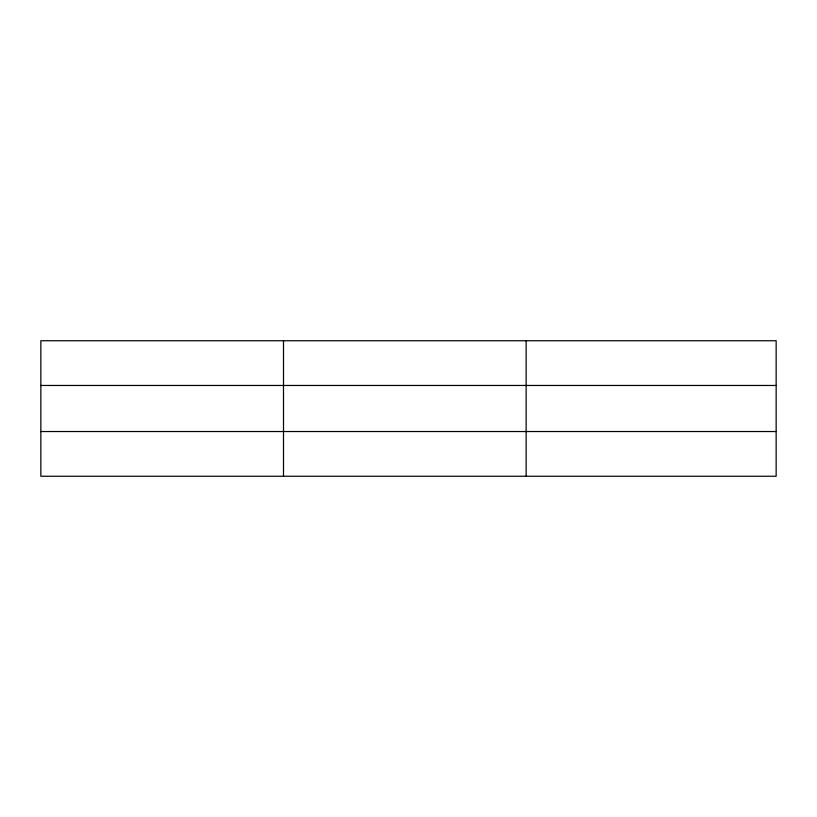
<?xml version="1.0" encoding="UTF-8"?>
<svg xmlns="http://www.w3.org/2000/svg" width="817" height="817" viewBox="0 0 817 817"><rect width="100%" height="100%" fill="white"/><g stroke="black" fill="none" stroke-linecap="round" stroke-linejoin="round"><path stroke-width="1.23" d="M283.499 340.75L283.499 476.25M526.148 340.75L526.148 476.25M776.15 385.461L776.15 340.75L40.85 340.75L40.85 476.25L776.15 476.25L776.15 385.461L40.85 385.461M40.85 431.539L776.15 431.539"/></g></svg>
